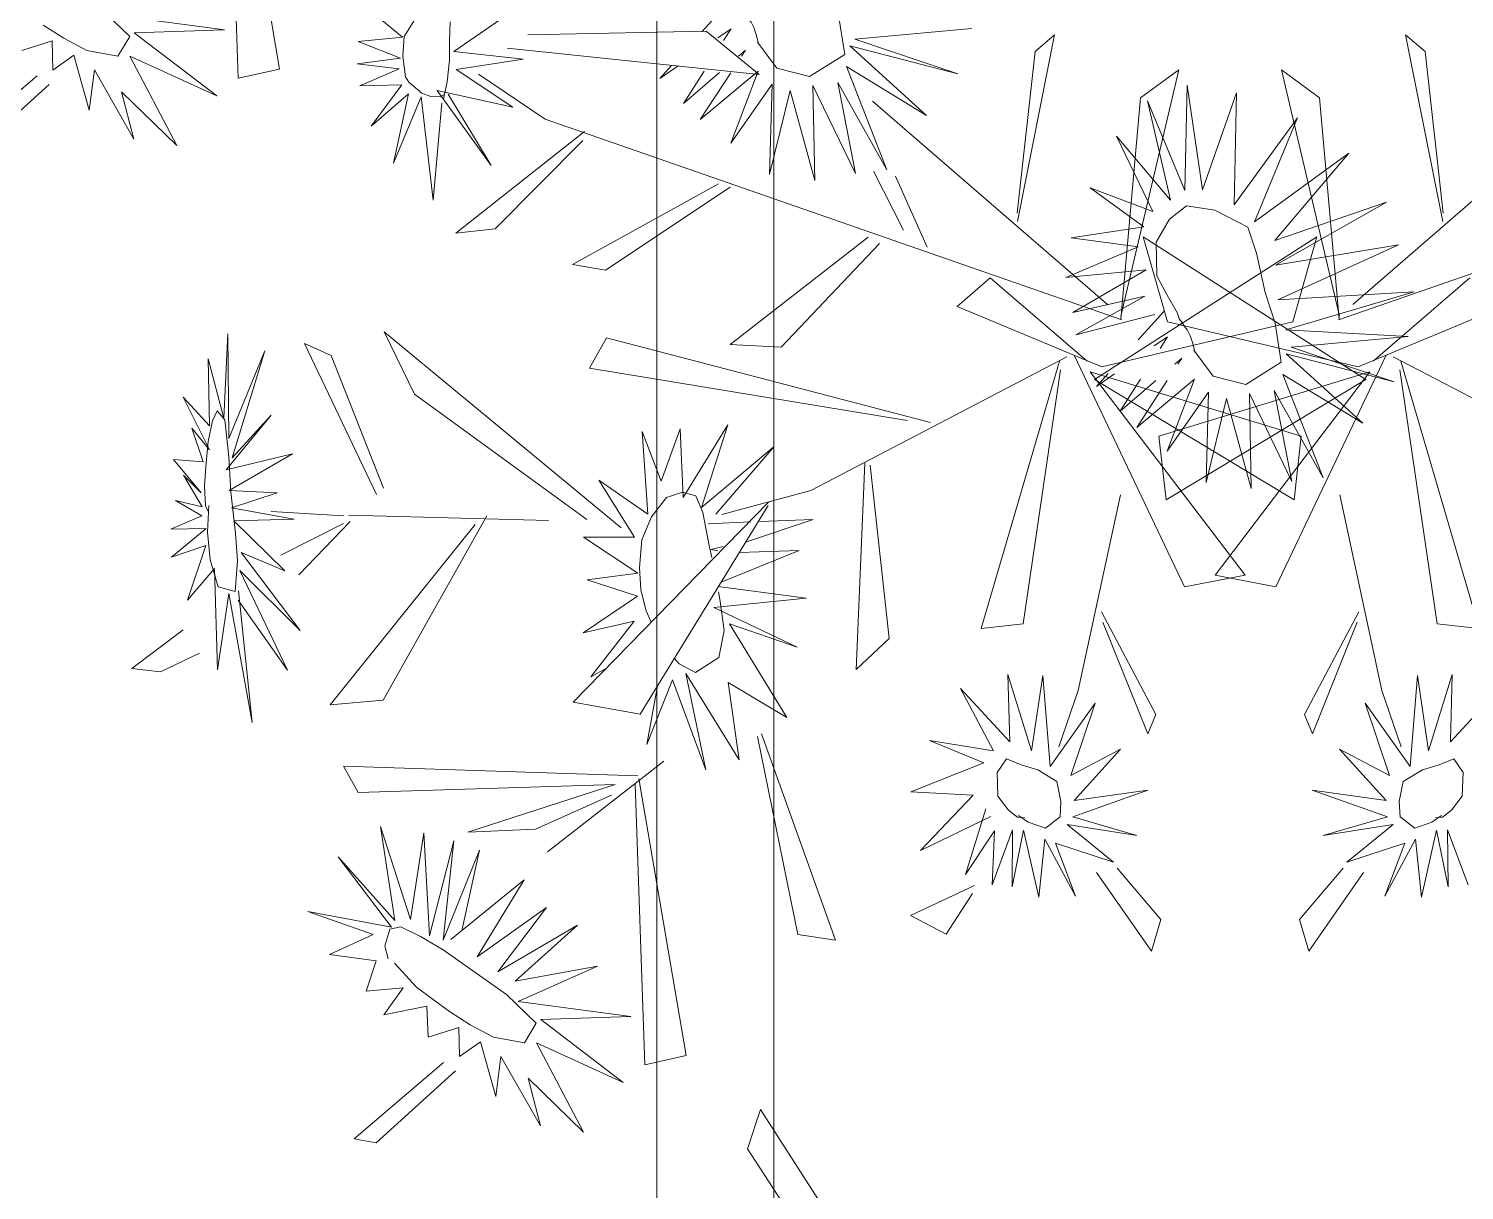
# Model space of a CAD drawing. Header units: inches. Extents: x -422522 to 22891, y -2973 to 414515.
# Drawn here: x 19902.97 to 19936.92, y 4500.09 to 4527.55 of the extents above; entities that cross this region are included whole.
import ezdxf

# ---------------------------------------------------------------- set-up
doc = ezdxf.new("R2010")
doc.units = ezdxf.units.IN
doc.header["$MEASUREMENT"] = 0
doc.layers.add('ARREDAMENTO', color=8, linetype='Continuous', lineweight=13)

msp = doc.modelspace()

# ---------------------------------------------------------------- linework, layer by layer
at = {"layer": 'ARREDAMENTO', "linetype": 'Continuous'}
for p, q in [((19907.92413, 4526.38153, -27.27667), (19907.69367, 4533.01964, -27.27667)), ((19907.78416, 4533.14801, -27.27667), (19908.90297, 4526.59897, -27.27667)), ((19918.88598, 4527.47684, -27.27667), (19919.49862, 4528.15802, -27.27667)), ((19904.6571, 4528.04148, -27.27667), (19905.35874, 4527.36884, -27.27667)), ((19904.92955, 4527.87835, -27.27667), (19907.59801, 4527.52268, -27.27667)), ((19911.81013, 4527.35531, -27.27667), (19910.91876, 4528.08296, -27.27667)), ((19911.84625, 4527.36812, -27.27667), (19912.17634, 4527.89668, -27.27667)), ((19914.5094, 4528.03777, -27.27667), (19913.0243, 4527.01128, -27.27667)), ((19903.79722, 4527.32745, -27.27667), (19903.30923, 4527.63811, -27.27667)), ((19907.59801, 4527.52268, -27.27667), (19905.4636, 4527.45176, -27.27667)), ((19905.4636, 4527.45176, -27.27667), (19907.41579, 4525.9648, -27.27667)), ((19912.93245, 4527.71625, -27.27667), (19912.91897, 4527.25215, -27.27667)), ((19914.77084, 4527.4073, -27.27667), (19918.98913, 4527.49874, -27.27667)), ((19918.98913, 4527.49874, -27.27667), (19920.24023, 4526.47077, -27.27667)), ((19919.26729, 4527.33359, -27.27667), (19919.57914, 4527.55123, -27.27667)), ((19919.40315, 4527.2756, -27.27667), (19919.57914, 4527.55123, -27.27667)), ((19922.50154, 4527.30635, -27.27667), (19925.26849, 4527.55468, -27.27667)), ((19903.52363, 4527.26633, -27.27667), (19902.80547, 4527.03636, -27.27667)), ((19903.54016, 4526.57549, -27.27667), (19903.52363, 4527.26633, -27.27667)), ((19904.34545, 4527.03633, -27.27667), (19903.79722, 4527.32745, -27.27667)), ((19905.35874, 4527.36884, -27.27667), (19905.07935, 4526.90408, -27.27667)), ((19910.76077, 4527.24898, -27.27667), (19911.81013, 4527.35531, -27.27667)), ((19911.76207, 4526.85864, -27.27667), (19910.76077, 4527.24898, -27.27667)), ((19911.81431, 4526.90245, -27.27667), (19911.84625, 4527.36812, -27.27667)), ((19912.91897, 4527.25215, -27.27667), (19912.92243, 4526.80919, -27.27667)), ((19922.38815, 4527.14938, -27.27667), (19924.9414, 4526.48518, -27.27667)), ((19924.19756, 4525.50447, -27.27667), (19922.38815, 4527.14938, -27.27667)), ((19924.9414, 4526.48518, -27.27667), (19922.50154, 4527.30635, -27.27667)), ((19927.22921, 4527.41038, -27.27667), (19926.34996, 4522.99688, -27.27667)), ((19926.76653, 4527.01073, -27.27667), (19927.22921, 4527.41038, -27.27667)), ((19935.52817, 4527.41038, -27.27667), (19936.40742, 4522.99688, -27.27667)), ((19935.99085, 4527.01073, -27.27667), (19935.52817, 4527.41038, -27.27667)), ((19904.03848, 4526.92787, -27.27667), (19903.54016, 4526.57549, -27.27667)), ((19904.39881, 4525.63119, -27.27667), (19904.03848, 4526.92787, -27.27667)), ((19905.07935, 4526.90408, -27.27667), (19904.34545, 4527.03633, -27.27667)), ((19905.36406, 4526.90124, -27.27667), (19906.47401, 4524.79123, -27.27667)), ((19907.41579, 4525.9648, -27.27667), (19905.36406, 4526.90124, -27.27667)), ((19910.73386, 4526.71906, -27.27667), (19911.76207, 4526.85864, -27.27667)), ((19911.88309, 4526.41484, -27.27667), (19911.81431, 4526.90245, -27.27667)), ((19912.92243, 4526.80919, -27.27667), (19912.86327, 4526.29665, -27.27667)), ((19913.0243, 4527.01128, -27.27667), (19914.65879, 4526.82935, -27.27667)), ((19914.65879, 4526.82935, -27.27667), (19913.07575, 4526.58701, -27.27667)), ((19920.24023, 4526.47077, -27.27667), (19914.28483, 4527.0934, -27.27667)), ((19919.75495, 4526.90415, -27.27667), (19919.91959, 4527.04545, -27.27667)), ((19919.8258, 4526.90172, -27.27667), (19919.91959, 4527.04545, -27.27667)), ((19926.34323, 4523.19175, -27.27667), (19926.76653, 4527.01073, -27.27667)), ((19936.41415, 4523.19175, -27.27667), (19935.99085, 4527.01073, -27.27667)), ((19903.16735, 4526.43699, -27.27667), (19901.04849, 4524.62885, -27.27667)), ((19904.52299, 4526.582, -27.27667), (19904.39881, 4525.63119, -27.27667)), ((19905.4543, 4524.9412, -27.27667), (19904.52299, 4526.582, -27.27667)), ((19908.90297, 4526.59897, -27.27667), (19907.92413, 4526.38153, -27.27667)), ((19911.73246, 4526.60235, -27.27667), (19910.73386, 4526.71906, -27.27667)), ((19910.79839, 4526.2062, -27.27667), (19911.73246, 4526.60235, -27.27667)), ((19913.07575, 4526.58701, -27.27667), (19914.41895, 4525.69532, -27.27667)), ((19915.18451, 4525.41832, -27.27667), (19913.60492, 4526.4747, -27.27667)), ((19918.17344, 4526.68454, -27.27667), (19917.89644, 4526.37648, -27.27667)), ((19918.32692, 4526.67707, -27.27667), (19917.89644, 4526.37648, -27.27667)), ((19918.94086, 4526.55132, -27.27667), (19918.45258, 4525.78638, -27.27667)), ((19919.30485, 4526.51789, -27.27667), (19918.45258, 4525.78638, -27.27667)), ((19918.85023, 4525.40629, -27.27667), (19920.21742, 4526.54981, -27.27667)), ((19919.57246, 4526.51335, -27.27667), (19918.85023, 4525.40629, -27.27667)), ((19920.21742, 4526.54981, -27.27667), (19919.57122, 4524.84919, -27.27667)), ((19922.30913, 4526.65814, -27.27667), (19924.19756, 4525.50447, -27.27667)), ((19923.25978, 4524.21908, -27.27667), (19922.30913, 4526.65814, -27.27667)), ((19930.1635, 4526.58031, -27.27667), (19928.79139, 4520.75432, -27.27667)), ((19929.26109, 4525.91751, -27.27667), (19930.1635, 4526.58031, -27.27667)), ((19932.59388, 4526.58031, -27.27667), (19933.96599, 4520.75432, -27.27667)), ((19933.49628, 4525.91751, -27.27667), (19932.59388, 4526.58031, -27.27667)), ((19901.57453, 4524.53491, -27.27667), (19903.45066, 4526.23661, -27.27667)), ((19911.7928, 4526.22357, -27.27667), (19910.79839, 4526.2062, -27.27667)), ((19911.07041, 4525.25129, -27.27667), (19911.7928, 4526.22357, -27.27667)), ((19911.95494, 4526.286, -27.27667), (19911.88309, 4526.41484, -27.27667)), ((19912.26536, 4526.0312, -27.27667), (19911.95494, 4526.286, -27.27667)), ((19912.63192, 4526.08948, -27.27667), (19913.9071, 4524.32107, -27.27667)), ((19914.41895, 4525.69532, -27.27667), (19912.63192, 4526.08948, -27.27667)), ((19912.86327, 4526.29665, -27.27667), (19912.77719, 4525.89164, -27.27667)), ((19919.57122, 4524.84919, -27.27667), (19920.55109, 4526.23889, -27.27667)), ((19920.55109, 4526.23889, -27.27667), (19920.49072, 4524.10537, -27.27667)), ((19920.49072, 4524.10537, -27.27667), (19920.97262, 4526.08969, -27.27667)), ((19920.97262, 4526.08969, -27.27667), (19921.55579, 4523.96564, -27.27667)), ((19921.51534, 4526.21259, -27.27667), (19922.52216, 4524.12817, -27.27667)), ((19921.55579, 4523.96564, -27.27667), (19921.51534, 4526.21259, -27.27667)), ((19922.10432, 4526.27848, -27.27667), (19923.25978, 4524.21908, -27.27667)), ((19922.52216, 4524.12817, -27.27667), (19922.10432, 4526.27848, -27.27667)), ((19930.36623, 4526.21614, -27.27667), (19930.30834, 4523.72577, -27.27667)), ((19930.72522, 4523.74458, -27.27667), (19930.36623, 4526.21614, -27.27667)), ((19905.16306, 4526.06393, -27.27667), (19905.4543, 4524.9412, -27.27667)), ((19906.47401, 4524.79123, -27.27667), (19905.16306, 4526.06393, -27.27667)), ((19911.95108, 4526.01678, -27.27667), (19911.07041, 4525.25129, -27.27667)), ((19911.59634, 4524.37088, -27.27667), (19911.95108, 4526.01678, -27.27667)), ((19912.24729, 4525.9451, -27.27667), (19911.59634, 4524.37088, -27.27667)), ((19912.53612, 4523.49766, -27.27667), (19912.24729, 4525.9451, -27.27667)), ((19912.4817, 4525.95333, -27.27667), (19912.26536, 4526.0312, -27.27667)), ((19912.69918, 4525.94031, -27.27667), (19912.4817, 4525.95333, -27.27667)), ((19912.74104, 4525.79914, -27.27667), (19912.53612, 4523.49766, -27.27667)), ((19912.80601, 4525.99845, -27.27667), (19912.69918, 4525.94031, -27.27667)), ((19913.9071, 4524.32107, -27.27667), (19912.88592, 4526.00465, -27.27667)), ((19922.92456, 4525.84361, -27.27667), (19928.47694, 4521.03304, -27.27667)), ((19928.79658, 4520.68736, -27.27667), (19929.26109, 4525.91751, -27.27667)), ((19929.42426, 4525.84662, -27.27667), (19929.9663, 4523.49712, -27.27667)), ((19930.30834, 4523.72577, -27.27667), (19929.42426, 4525.84662, -27.27667)), ((19931.5264, 4526.03666, -27.27667), (19930.72522, 4523.74458, -27.27667)), ((19931.47221, 4523.39159, -27.27667), (19931.5264, 4526.03666, -27.27667)), ((19933.96079, 4520.68736, -27.27667), (19933.49628, 4525.91751, -27.27667)), ((19939.83282, 4525.84361, -27.27667), (19934.28044, 4521.03304, -27.27667)), ((19915.18451, 4525.41832, -27.27667), (19928.81481, 4520.66857, -27.27667)), ((19932.96939, 4525.44799, -27.27667), (19931.47221, 4523.39159, -27.27667)), ((19931.95507, 4522.99115, -27.27667), (19932.96939, 4525.44799, -27.27667)), ((19947.57287, 4525.41832, -27.27667), (19933.94256, 4520.66857, -27.27667)), ((19916.11132, 4525.11969, -27.27667), (19913.06771, 4522.72106, -27.27667)), ((19913.99712, 4522.82013, -27.27667), (19916.0692, 4524.9076, -27.27667)), ((19928.69395, 4525.01523, -27.27667), (19929.55149, 4523.23587, -27.27667)), ((19929.9663, 4523.49712, -27.27667), (19928.69395, 4525.01523, -27.27667)), ((19934.18885, 4524.61287, -27.27667), (19931.95507, 4522.99115, -27.27667)), ((19932.43329, 4522.54314, -27.27667), (19934.18885, 4524.61287, -27.27667)), ((19923.65477, 4522.79452, -27.27667), (19922.94421, 4524.18788, -27.27667)), ((19924.21351, 4522.38653, -27.27667), (19923.46399, 4524.06654, -27.27667)), ((19919.27799, 4523.88323, -27.27667), (19915.8279, 4521.97853, -27.27667)), ((19916.60814, 4521.84377, -27.27667), (19919.56018, 4523.80411, -27.27667)), ((19928.06903, 4523.79456, -27.27667), (19929.33731, 4522.86893, -27.27667)), ((19929.55149, 4523.23587, -27.27667), (19928.06903, 4523.79456, -27.27667)), ((19935.07349, 4523.45541, -27.27667), (19932.43329, 4522.54314, -27.27667)), ((19932.45304, 4521.96541, -27.27667), (19935.07349, 4523.45541, -27.27667)), ((19913.06771, 4522.72106, -27.27667), (19913.99712, 4522.82013, -27.27667)), ((19929.33731, 4522.86893, -27.27667), (19927.61722, 4522.60743, -27.27667)), ((19922.82301, 4522.62228, -27.27667), (19919.55591, 4520.08496, -27.27667)), ((19920.76545, 4520.0239, -27.27667), (19923.08553, 4522.47422, -27.27667)), ((19929.20684, 4522.39395, -27.27667), (19927.49767, 4521.66857, -27.27667)), ((19927.61722, 4522.60743, -27.27667), (19929.20684, 4522.39395, -27.27667)), ((19928.1712, 4519.25774, -27.27667), (19933.43137, 4522.63679, -27.27667)), ((19929.326, 4522.63679, -27.27667), (19929.89791, 4520.62529, -27.27667)), ((19934.58618, 4519.25774, -27.27667), (19929.326, 4522.63679, -27.27667)), ((19935.36144, 4522.44021, -27.27667), (19932.45304, 4521.96541, -27.27667)), ((19932.50813, 4521.14768, -27.27667), (19935.36144, 4522.44021, -27.27667)), ((19933.43137, 4522.63679, -27.27667), (19932.85947, 4520.62529, -27.27667)), ((19915.8279, 4521.97853, -27.27667), (19916.60814, 4521.84377, -27.27667)), ((19927.49767, 4521.66857, -27.27667), (19929.39079, 4521.85583, -27.27667)), ((19929.39079, 4521.85583, -27.27667), (19927.66189, 4520.84592, -27.27667)), ((19924.9245, 4520.98654, -27.27667), (19925.70896, 4521.66043, -27.27667)), ((19925.70896, 4521.66043, -27.27667), (19927.995, 4519.69549, -27.27667)), ((19935.73201, 4521.33045, -27.27667), (19932.50813, 4521.14768, -27.27667)), ((19932.69725, 4520.43477, -27.27667), (19935.73201, 4521.33045, -27.27667)), ((19937.04842, 4521.66043, -27.27667), (19934.76238, 4519.69549, -27.27667)), ((19927.66189, 4520.84592, -27.27667), (19929.36426, 4521.22716, -27.27667)), ((19929.36426, 4521.22716, -27.27667), (19927.72789, 4520.31885, -27.27667)), ((19928.34851, 4519.56121, -27.27667), (19924.9245, 4520.98654, -27.27667)), ((19927.72789, 4520.31885, -27.27667), (19929.5982, 4520.80073, -27.27667)), ((19929.20545, 4520.19721, -27.27667), (19929.8181, 4520.8784, -27.27667)), ((19934.40886, 4519.56121, -27.27667), (19937.83288, 4520.98654, -27.27667)), ((19907.5801, 4518.34266, -27.27667), (19907.67891, 4520.33715, -27.27667)), ((19907.67891, 4520.33715, -27.27667), (19907.70342, 4517.8692, -27.27667)), ((19911.37672, 4520.38344, -27.27667), (19916.97879, 4515.75659, -27.27667)), ((19912.09532, 4518.91578, -27.27667), (19911.37672, 4520.38344, -27.27667)), ((19932.85947, 4520.62529, -27.27667), (19928.34851, 4519.56121, -27.27667)), ((19929.89791, 4520.62529, -27.27667), (19934.40886, 4519.56121, -27.27667)), ((19935.58796, 4520.27506, -27.27667), (19932.69725, 4520.43477, -27.27667)), ((19909.48815, 4520.11244, -27.27667), (19910.12077, 4519.83143, -27.27667)), ((19911.19609, 4516.53964, -27.27667), (19909.48815, 4520.11244, -27.27667)), ((19916.22697, 4519.53033, -27.27667), (19916.63197, 4520.24224, -27.27667)), ((19916.63197, 4520.24224, -27.27667), (19924.29231, 4518.24279, -27.27667)), ((19919.55591, 4520.08496, -27.27667), (19920.76545, 4520.0239, -27.27667)), ((19929.58677, 4520.05397, -27.27667), (19929.89862, 4520.27161, -27.27667)), ((19929.72262, 4519.99598, -27.27667), (19929.89862, 4520.27161, -27.27667)), ((19932.82101, 4520.02673, -27.27667), (19935.58796, 4520.27506, -27.27667)), ((19935.26088, 4519.20556, -27.27667), (19932.82101, 4520.02673, -27.27667)), ((19907.21127, 4519.7482, -27.27667), (19907.5801, 4518.34266, -27.27667)), ((19907.24118, 4518.16694, -27.27667), (19907.21127, 4519.7482, -27.27667)), ((19907.70342, 4517.8692, -27.27667), (19908.55728, 4519.93727, -27.27667)), ((19908.55728, 4519.93727, -27.27667), (19907.78249, 4517.40718, -27.27667)), ((19910.12077, 4519.83143, -27.27667), (19911.35982, 4516.69384, -27.27667)), ((19921.46342, 4516.63551, -27.27667), (19927.51889, 4519.79325, -27.27667)), ((19927.34262, 4519.69201, -27.27667), (19925.48971, 4513.37735, -27.27667)), ((19927.69141, 4519.8336, -27.27667), (19930.3001, 4514.35687, -27.27667)), ((19930.07443, 4519.62453, -27.27667), (19930.23907, 4519.76583, -27.27667)), ((19930.14527, 4519.6221, -27.27667), (19930.23907, 4519.76583, -27.27667)), ((19935.06597, 4519.8336, -27.27667), (19932.45728, 4514.35687, -27.27667)), ((19932.70762, 4519.86976, -27.27667), (19935.26088, 4519.20556, -27.27667)), ((19934.51704, 4518.22484, -27.27667), (19932.70762, 4519.86976, -27.27667)), ((19941.29395, 4516.63551, -27.27667), (19935.23849, 4519.79325, -27.27667)), ((19935.41476, 4519.69201, -27.27667), (19937.26767, 4513.37735, -27.27667)), ((19923.74495, 4518.2879, -27.27667), (19916.22697, 4519.53033, -27.27667)), ((19926.48567, 4513.48157, -27.27667), (19927.36658, 4519.49176, -27.27667)), ((19928.07352, 4519.43888, -27.27667), (19933.06101, 4517.91915, -27.27667)), ((19931.73426, 4514.63646, -27.27667), (19928.07352, 4519.43888, -27.27667)), ((19928.49291, 4519.40491, -27.27667), (19928.21592, 4519.09685, -27.27667)), ((19928.64639, 4519.39745, -27.27667), (19928.21592, 4519.09685, -27.27667)), ((19934.68386, 4519.43888, -27.27667), (19929.69637, 4517.91915, -27.27667)), ((19931.02312, 4514.63646, -27.27667), (19934.68386, 4519.43888, -27.27667)), ((19932.6286, 4519.37851, -27.27667), (19934.51704, 4518.22484, -27.27667)), ((19933.57925, 4516.93946, -27.27667), (19932.6286, 4519.37851, -27.27667)), ((19936.2717, 4513.48157, -27.27667), (19935.3908, 4519.49176, -27.27667)), ((19932.89303, 4516.41729, -27.27667), (19928.1712, 4519.25774, -27.27667)), ((19929.26033, 4519.2717, -27.27667), (19928.77206, 4518.50676, -27.27667)), ((19929.62433, 4519.23827, -27.27667), (19928.77206, 4518.50676, -27.27667)), ((19929.16971, 4518.12667, -27.27667), (19930.53689, 4519.27018, -27.27667)), ((19929.89193, 4519.23373, -27.27667), (19929.16971, 4518.12667, -27.27667)), ((19929.86435, 4516.41729, -27.27667), (19934.58618, 4519.25774, -27.27667)), ((19930.53689, 4519.27018, -27.27667), (19929.89069, 4517.56956, -27.27667)), ((19929.89069, 4517.56956, -27.27667), (19930.87057, 4518.95927, -27.27667)), ((19930.87057, 4518.95927, -27.27667), (19930.8102, 4516.82575, -27.27667)), ((19932.42379, 4518.99886, -27.27667), (19933.57925, 4516.93946, -27.27667)), ((19932.84163, 4516.84855, -27.27667), (19932.42379, 4518.99886, -27.27667)), ((19906.61988, 4518.84085, -27.27667), (19907.24118, 4518.16694, -27.27667)), ((19907.24849, 4517.59482, -27.27667), (19906.61988, 4518.84085, -27.27667)), ((19916.16461, 4515.95253, -27.27667), (19912.09532, 4518.91578, -27.27667)), ((19930.8102, 4516.82575, -27.27667), (19931.2921, 4518.81006, -27.27667)), ((19931.2921, 4518.81006, -27.27667), (19931.87526, 4516.68602, -27.27667)), ((19931.83481, 4518.93297, -27.27667), (19932.84163, 4516.84855, -27.27667)), ((19931.87526, 4516.68602, -27.27667), (19931.83481, 4518.93297, -27.27667)), ((19908.70009, 4518.41462, -27.27667), (19907.63767, 4517.12206, -27.27667)), ((19907.78249, 4517.40718, -27.27667), (19908.70009, 4518.41462, -27.27667)), ((19906.82509, 4518.10973, -27.27667), (19907.24849, 4517.59482, -27.27667)), ((19907.09702, 4517.31415, -27.27667), (19906.82509, 4518.10973, -27.27667)), ((19917.47479, 4518.03455, -27.27667), (19917.92466, 4516.85941, -27.27667)), ((19917.60838, 4516.07301, -27.27667), (19917.47479, 4518.03455, -27.27667)), ((19917.92466, 4516.85941, -27.27667), (19918.37305, 4518.09432, -27.27667)), ((19918.37305, 4518.09432, -27.27667), (19918.44948, 4516.47186, -27.27667)), ((19918.44948, 4516.47186, -27.27667), (19919.50348, 4518.19193, -27.27667)), ((19919.50348, 4518.19193, -27.27667), (19918.8821, 4516.2365, -27.27667)), ((19918.8821, 4516.2365, -27.27667), (19920.59505, 4517.67408, -27.27667)), ((19920.59505, 4517.67408, -27.27667), (19919.21636, 4516.07325, -27.27667)), ((19929.69637, 4517.91915, -27.27667), (19929.86435, 4516.41729, -27.27667)), ((19933.06101, 4517.91915, -27.27667), (19932.89303, 4516.41729, -27.27667)), ((19906.39391, 4517.36919, -27.27667), (19907.09702, 4517.31415, -27.27667)), ((19907.04863, 4516.58343, -27.27667), (19906.39391, 4517.36919, -27.27667)), ((19907.63767, 4517.12206, -27.27667), (19909.20379, 4517.50251, -27.27667)), ((19909.20379, 4517.50251, -27.27667), (19907.71257, 4516.63493, -27.27667)), ((19922.74319, 4517.28722, -27.27667), (19922.53611, 4512.40712, -27.27667)), ((19906.63291, 4516.99932, -27.27667), (19907.04863, 4516.58343, -27.27667)), ((19907.06857, 4516.24632, -27.27667), (19906.63291, 4516.99932, -27.27667)), ((19923.31641, 4513.13462, -27.27667), (19922.86435, 4517.23597, -27.27667)), ((19907.71257, 4516.63493, -27.27667), (19908.84835, 4516.58358, -27.27667)), ((19908.84835, 4516.58358, -27.27667), (19907.76287, 4516.22554, -27.27667)), ((19916.45113, 4516.87956, -27.27667), (19917.60838, 4516.07301, -27.27667)), ((19917.29753, 4515.53598, -27.27667), (19916.45113, 4516.87956, -27.27667)), ((19918.05371, 4516.47104, -27.27667), (19918.4337, 4516.59518, -27.27667)), ((19918.4337, 4516.59518, -27.27667), (19918.74345, 4516.50963, -27.27667)), ((19921.46342, 4516.63551, -27.27667), (19919.35707, 4516.0679, -27.27667)), ((19906.44419, 4516.40203, -27.27667), (19907.06857, 4516.24632, -27.27667)), ((19907.0601, 4516.03652, -27.27667), (19906.44419, 4516.40203, -27.27667)), ((19915.84522, 4511.63023, -27.27667), (19920.46608, 4516.36215, -27.27667)), ((19920.4554, 4516.28539, -27.27667), (19917.42632, 4511.34635, -27.27667)), ((19917.6994, 4516.0153, -27.27667), (19918.05371, 4516.47104, -27.27667)), ((19918.74345, 4516.50963, -27.27667), (19918.90973, 4516.11919, -27.27667)), ((19927.78719, 4511.91175, -27.27667), (19928.78392, 4516.53643, -27.27667)), ((19934.97018, 4511.91175, -27.27667), (19933.97345, 4516.53643, -27.27667)), ((19906.32965, 4515.72595, -27.27667), (19907.0601, 4516.03652, -27.27667)), ((19907.76287, 4516.22554, -27.27667), (19909.24943, 4515.9574, -27.27667)), ((19909.24943, 4515.9574, -27.27667), (19907.82395, 4515.91655, -27.27667)), ((19907.82395, 4515.91655, -27.27667), (19909.02884, 4514.7352, -27.27667)), ((19910.4236, 4516.03514, -27.27667), (19908.70042, 4516.13721, -27.27667)), ((19909.36003, 4514.64566, -27.27667), (19910.56757, 4515.90481, -27.27667)), ((19910.53122, 4516.05021, -27.27667), (19915.25994, 4515.92521, -27.27667)), ((19911.35544, 4511.68129, -27.27667), (19913.80343, 4516.04129, -27.27667)), ((19917.46962, 4515.46964, -27.27667), (19917.6994, 4516.0153, -27.27667)), ((19918.90973, 4516.11919, -27.27667), (19919.05725, 4515.33384, -27.27667)), ((19919.92107, 4515.41419, -27.27667), (19921.5202, 4515.95316, -27.27667)), ((19920.25792, 4515.90083, -27.27667), (19921.5202, 4515.95316, -27.27667)), ((19907.16994, 4515.73632, -27.27667), (19906.32965, 4515.72595, -27.27667)), ((19906.34427, 4515.05974, -27.27667), (19907.16994, 4515.73632, -27.27667)), ((19910.41266, 4515.85239, -27.27667), (19908.93118, 4515.10418, -27.27667)), ((19913.52689, 4515.83126, -27.27667), (19910.10061, 4511.57051, -27.27667)), ((19920.03887, 4515.89172, -27.27667), (19919.03578, 4515.85014, -27.27667)), ((19907.15769, 4515.33699, -27.27667), (19906.34427, 4515.05974, -27.27667)), ((19906.72611, 4514.04366, -27.27667), (19907.15769, 4515.33699, -27.27667)), ((19916.08565, 4515.53158, -27.27667), (19917.29753, 4515.53598, -27.27667)), ((19917.37008, 4514.68013, -27.27667), (19916.08565, 4515.53158, -27.27667)), ((19917.40924, 4514.81263, -27.27667), (19917.46962, 4515.46964, -27.27667)), ((19919.12737, 4515.05234, -27.27667), (19919.05725, 4515.33384, -27.27667)), ((19919.38836, 4515.31041, -27.27667), (19919.10893, 4515.2386, -27.27667)), ((19919.10893, 4515.2386, -27.27667), (19919.26908, 4515.20673, -27.27667)), ((19907.99294, 4515.17271, -27.27667), (19909.38571, 4513.32372, -27.27667)), ((19909.02884, 4514.7352, -27.27667), (19907.99294, 4515.17271, -27.27667)), ((19919.34108, 4514.46848, -27.27667), (19921.18777, 4515.21537, -27.27667)), ((19919.76933, 4515.16682, -27.27667), (19921.18777, 4515.21537, -27.27667)), ((19907.36706, 4514.79056, -27.27667), (19906.72611, 4514.04366, -27.27667)), ((19907.4353, 4512.39559, -27.27667), (19907.36706, 4514.79056, -27.27667)), ((19907.9584, 4514.74177, -27.27667), (19909.08711, 4512.38932, -27.27667)), ((19909.38571, 4513.32372, -27.27667), (19907.9584, 4514.74177, -27.27667)), ((19916.17628, 4514.52275, -27.27667), (19917.37008, 4514.68013, -27.27667)), ((19917.44387, 4514.28748, -27.27667), (19917.40924, 4514.81263, -27.27667)), ((19930.3001, 4514.35687, -27.27667), (19931.73426, 4514.63646, -27.27667)), ((19932.45728, 4514.35687, -27.27667), (19931.02312, 4514.63646, -27.27667)), ((19907.70321, 4514.20411, -27.27667), (19907.4353, 4512.39559, -27.27667)), ((19908.25517, 4511.15454, -27.27667), (19907.70321, 4514.20411, -27.27667)), ((19907.93373, 4514.26184, -27.27667), (19908.25517, 4511.15454, -27.27667)), ((19917.36275, 4514.13677, -27.27667), (19916.17628, 4514.52275, -27.27667)), ((19917.56868, 4513.79421, -27.27667), (19917.44387, 4514.28748, -27.27667)), ((19919.27708, 4514.36413, -27.27667), (19921.35566, 4514.08799, -27.27667)), ((19919.28434, 4514.2407, -27.27667), (19919.31044, 4514.06374, -27.27667)), ((19909.08711, 4512.38932, -27.27667), (19907.92565, 4514.0471, -27.27667)), ((19916.08131, 4513.2755, -27.27667), (19917.36275, 4514.13677, -27.27667)), ((19921.35566, 4514.08799, -27.27667), (19919.17091, 4513.86865, -27.27667)), ((19919.17091, 4513.86865, -27.27667), (19921.142, 4512.93606, -27.27667)), ((19919.31044, 4514.06374, -27.27667), (19919.41679, 4513.3301, -27.27667)), ((19917.28471, 4513.54807, -27.27667), (19916.08131, 4513.2755, -27.27667)), ((19916.26142, 4512.22881, -27.27667), (19917.28471, 4513.54807, -27.27667)), ((19917.69287, 4513.52228, -27.27667), (19917.56868, 4513.79421, -27.27667)), ((19928.33779, 4513.76675, -27.27667), (19929.6221, 4511.34, -27.27667)), ((19929.43135, 4510.88731, -27.27667), (19928.37316, 4513.52689, -27.27667)), ((19934.41959, 4513.76675, -27.27667), (19933.13527, 4511.34, -27.27667)), ((19933.32603, 4510.88731, -27.27667), (19934.38421, 4513.52689, -27.27667)), ((19906.62471, 4513.34213, -27.27667), (19905.40726, 4512.42583, -27.27667)), ((19919.41679, 4513.3301, -27.27667), (19919.28728, 4512.68756, -27.27667)), ((19919.54092, 4513.48415, -27.27667), (19920.89368, 4511.27348, -27.27667)), ((19921.142, 4512.93606, -27.27667), (19919.54092, 4513.48415, -27.27667)), ((19925.48971, 4513.37735, -27.27667), (19926.48567, 4513.48157, -27.27667)), ((19937.26767, 4513.37735, -27.27667), (19936.2717, 4513.48157, -27.27667)), ((19922.53611, 4512.40712, -27.27667), (19923.31641, 4513.13462, -27.27667)), ((19906.08251, 4512.35014, -27.27667), (19907.01039, 4512.79265, -27.27667)), ((19918.2373, 4512.66865, -27.27667), (19918.35243, 4512.54035, -27.27667)), ((19918.73972, 4512.33136, -27.27667), (19918.35243, 4512.54035, -27.27667)), ((19919.28728, 4512.68756, -27.27667), (19918.73972, 4512.33136, -27.27667)), ((19905.40726, 4512.42583, -27.27667), (19906.08251, 4512.35014, -27.27667)), ((19916.63411, 4512.43809, -27.27667), (19916.26142, 4512.22881, -27.27667)), ((19918.50651, 4512.30831, -27.27667), (19918.97976, 4510.03451, -27.27667)), ((19919.77166, 4510.2702, -27.27667), (19918.50651, 4512.30831, -27.27667)), ((19926.12645, 4512.28823, -27.27667), (19926.16634, 4510.69468, -27.27667)), ((19926.68463, 4510.48556, -27.27667), (19926.12645, 4512.28823, -27.27667)), ((19926.94826, 4512.26442, -27.27667), (19926.68463, 4510.48556, -27.27667)), ((19927.1233, 4510.11547, -27.27667), (19926.94826, 4512.26442, -27.27667)), ((19935.63408, 4510.11547, -27.27667), (19935.80912, 4512.26442, -27.27667)), ((19935.80912, 4512.26442, -27.27667), (19936.07274, 4510.48556, -27.27667)), ((19936.07274, 4510.48556, -27.27667), (19936.63093, 4512.28823, -27.27667)), ((19936.63093, 4512.28823, -27.27667), (19936.59103, 4510.69468, -27.27667)), ((19918.19643, 4512.15975, -27.27667), (19917.58504, 4510.63336, -27.27667)), ((19917.83968, 4512.02037, -27.27667), (19917.58504, 4510.63336, -27.27667)), ((19918.97976, 4510.03451, -27.27667), (19918.19643, 4512.15975, -27.27667)), ((19919.50628, 4512.09707, -27.27667), (19919.77166, 4510.2702, -27.27667)), ((19920.89368, 4511.27348, -27.27667), (19919.50628, 4512.09707, -27.27667)), ((19925.00568, 4511.95869, -27.27667), (19925.7812, 4510.48294, -27.27667)), ((19926.16634, 4510.69468, -27.27667), (19925.00568, 4511.95869, -27.27667)), ((19927.78719, 4511.91175, -27.27667), (19927.33026, 4510.57614, -27.27667)), ((19934.97018, 4511.91175, -27.27667), (19935.42712, 4510.57614, -27.27667)), ((19936.59103, 4510.69468, -27.27667), (19937.7517, 4511.95869, -27.27667)), ((19910.10061, 4511.57051, -27.27667), (19911.35544, 4511.68129, -27.27667)), ((19917.42632, 4511.34635, -27.27667), (19915.84522, 4511.63023, -27.27667)), ((19928.18746, 4511.60601, -27.27667), (19927.1233, 4510.11547, -27.27667)), ((19927.60881, 4509.8971, -27.27667), (19928.18746, 4511.60601, -27.27667)), ((19934.56991, 4511.60601, -27.27667), (19935.63408, 4510.11547, -27.27667)), ((19935.14856, 4509.8971, -27.27667), (19934.56991, 4511.60601, -27.27667)), ((19929.6221, 4511.34, -27.27667), (19929.43135, 4510.88731, -27.27667)), ((19933.13527, 4511.34, -27.27667), (19933.32603, 4510.88731, -27.27667)), ((19920.19946, 4510.81787, -27.27667), (19921.15622, 4506.14263, -27.27667)), ((19922.04508, 4506.00948, -27.27667), (19920.29463, 4510.88591, -27.27667)), ((19924.27323, 4510.72296, -27.27667), (19925.55249, 4510.19572, -27.27667)), ((19925.7812, 4510.48294, -27.27667), (19924.27323, 4510.72296, -27.27667)), ((19928.79043, 4510.52095, -27.27667), (19927.60881, 4509.8971, -27.27667)), ((19927.68782, 4509.31043, -27.27667), (19928.79043, 4510.52095, -27.27667)), ((19933.96694, 4510.52095, -27.27667), (19935.14856, 4509.8971, -27.27667)), ((19935.06956, 4509.31043, -27.27667), (19933.96694, 4510.52095, -27.27667)), ((19915.23979, 4508.09547, -27.27667), (19917.98558, 4510.2352, -27.27667)), ((19925.55249, 4510.19572, -27.27667), (19923.83135, 4509.51649, -27.27667)), ((19910.41399, 4510.11942, -27.27667), (19910.76327, 4509.49979, -27.27667)), ((19917.37631, 4509.89154, -27.27667), (19910.41399, 4510.11942, -27.27667)), ((19917.39817, 4509.82591, -27.27667), (19918.51698, 4503.27687, -27.27667)), ((19910.76327, 4509.49979, -27.27667), (19916.83983, 4509.68822, -27.27667)), ((19916.83983, 4509.68822, -27.27667), (19913.35501, 4508.55562, -27.27667)), ((19917.53814, 4503.05944, -27.27667), (19917.30768, 4509.69755, -27.27667)), ((19923.83135, 4509.51649, -27.27667), (19925.30184, 4509.43518, -27.27667)), ((19927.65918, 4508.92415, -27.27667), (19929.4344, 4509.55365, -27.27667)), ((19929.4344, 4509.55365, -27.27667), (19927.68782, 4509.31043, -27.27667)), ((19933.32298, 4509.55365, -27.27667), (19935.06956, 4509.31043, -27.27667)), ((19935.0982, 4508.92415, -27.27667), (19933.32298, 4509.55365, -27.27667)), ((19914.95552, 4508.63257, -27.27667), (19916.75096, 4509.4321, -27.27667)), ((19925.30184, 4509.43518, -27.27667), (19924.05635, 4508.12596, -27.27667)), ((19925.6034, 4509.10824, -27.27667), (19925.12141, 4507.55505, -27.27667)), ((19924.05635, 4508.12596, -27.27667), (19925.71769, 4508.92853, -27.27667)), ((19929.17444, 4508.48255, -27.27667), (19927.65918, 4508.92415, -27.27667)), ((19933.58294, 4508.48255, -27.27667), (19935.0982, 4508.92415, -27.27667)), ((19911.28511, 4508.69066, -27.27667), (19911.99965, 4506.49525, -27.27667)), ((19911.6304, 4506.47157, -27.27667), (19911.28511, 4508.69066, -27.27667)), ((19911.99965, 4506.49525, -27.27667), (19912.31104, 4508.54117, -27.27667)), ((19912.31104, 4508.54117, -27.27667), (19912.44383, 4506.11137, -27.27667)), ((19913.35501, 4508.55562, -27.27667), (19914.95552, 4508.63257, -27.27667)), ((19925.12141, 4507.55505, -27.27667), (19925.8107, 4508.59214, -27.27667)), ((19925.75086, 4507.3142, -27.27667), (19926.23596, 4508.6116, -27.27667)), ((19925.8107, 4508.59214, -27.27667), (19925.75086, 4507.3142, -27.27667)), ((19926.23596, 4508.6116, -27.27667), (19926.22286, 4507.26997, -27.27667)), ((19926.22286, 4507.26997, -27.27667), (19926.49586, 4508.60493, -27.27667)), ((19926.49586, 4508.60493, -27.27667), (19926.85288, 4507.02245, -27.27667)), ((19927.523, 4508.7384, -27.27667), (19929.17444, 4508.48255, -27.27667)), ((19928.62076, 4507.85348, -27.27667), (19927.523, 4508.7384, -27.27667)), ((19935.23438, 4508.7384, -27.27667), (19933.58294, 4508.48255, -27.27667)), ((19934.13662, 4507.85348, -27.27667), (19935.23438, 4508.7384, -27.27667)), ((19936.26152, 4508.60493, -27.27667), (19935.9045, 4507.02245, -27.27667)), ((19936.53451, 4507.26997, -27.27667), (19936.26152, 4508.60493, -27.27667)), ((19936.52141, 4508.6116, -27.27667), (19936.53451, 4507.26997, -27.27667)), ((19937.00652, 4507.3142, -27.27667), (19936.52141, 4508.6116, -27.27667)), ((19912.44383, 4506.11137, -27.27667), (19913.02452, 4508.35253, -27.27667)), ((19913.02452, 4508.35253, -27.27667), (19912.77387, 4506.00256, -27.27667)), ((19912.77387, 4506.00256, -27.27667), (19913.62925, 4508.13052, -27.27667)), ((19913.62925, 4508.13052, -27.27667), (19913.21728, 4506.26603, -27.27667)), ((19926.85288, 4507.02245, -27.27667), (19926.99743, 4508.39452, -27.27667)), ((19926.99743, 4508.39452, -27.27667), (19927.72093, 4507.04938, -27.27667)), ((19927.2475, 4508.29938, -27.27667), (19928.62076, 4507.85348, -27.27667)), ((19927.72093, 4507.04938, -27.27667), (19927.2475, 4508.29938, -27.27667)), ((19935.50987, 4508.29938, -27.27667), (19934.13662, 4507.85348, -27.27667)), ((19935.75995, 4508.39452, -27.27667), (19935.03645, 4507.04938, -27.27667)), ((19935.03645, 4507.04938, -27.27667), (19935.50987, 4508.29938, -27.27667)), ((19935.9045, 4507.02245, -27.27667), (19935.75995, 4508.39452, -27.27667)), ((19910.28915, 4507.97594, -27.27667), (19911.6304, 4506.47157, -27.27667)), ((19911.55015, 4506.31096, -27.27667), (19910.28915, 4507.97594, -27.27667)), ((19912.95178, 4506.02131, -27.27667), (19914.68507, 4507.4356, -27.27667)), ((19914.68507, 4507.4356, -27.27667), (19913.57727, 4505.61169, -27.27667)), ((19928.22159, 4507.60697, -27.27667), (19929.52048, 4505.74731, -27.27667)), ((19929.73883, 4506.49178, -27.27667), (19928.70703, 4507.712, -27.27667)), ((19933.01855, 4506.49178, -27.27667), (19934.05035, 4507.712, -27.27667)), ((19934.53579, 4507.60697, -27.27667), (19933.2369, 4505.74731, -27.27667)), ((19925.3335, 4507.30208, -27.27667), (19923.82394, 4506.59214, -27.27667)), ((19924.66186, 4506.1451, -27.27667), (19925.28983, 4507.11011, -27.27667)), ((19913.57727, 4505.61169, -27.27667), (19915.2122, 4506.77931, -27.27667)), ((19915.2122, 4506.77931, -27.27667), (19914.06216, 4505.26089, -27.27667)), ((19909.56717, 4506.68005, -27.27667), (19911.55015, 4506.31096, -27.27667)), ((19911.11169, 4506.14253, -27.27667), (19909.56717, 4506.68005, -27.27667)), ((19923.82394, 4506.59214, -27.27667), (19924.66186, 4506.1451, -27.27667)), ((19929.52048, 4505.74731, -27.27667), (19929.73883, 4506.49178, -27.27667)), ((19933.2369, 4505.74731, -27.27667), (19933.01855, 4506.49178, -27.27667)), ((19910.085, 4505.66451, -27.27667), (19911.11169, 4506.14253, -27.27667)), ((19911.3922, 4505.8755, -27.27667), (19911.51016, 4506.26801, -27.27667)), ((19911.51016, 4506.26801, -27.27667), (19911.77183, 4506.3232, -27.27667)), ((19911.77183, 4506.3232, -27.27667), (19912.23517, 4506.09022, -27.27667)), ((19912.23517, 4506.09022, -27.27667), (19912.77269, 4505.77835, -27.27667)), ((19914.06216, 4505.26089, -27.27667), (19915.94377, 4506.35804, -27.27667)), ((19915.94377, 4506.35804, -27.27667), (19914.46908, 4505.03851, -27.27667)), ((19921.15622, 4506.14263, -27.27667), (19922.04508, 4506.00948, -27.27667)), ((19911.47209, 4505.56292, -27.27667), (19911.3922, 4505.8755, -27.27667)), ((19912.77269, 4505.77835, -27.27667), (19913.4927, 4505.26657, -27.27667)), ((19911.18505, 4505.51582, -27.27667), (19910.085, 4505.66451, -27.27667)), ((19910.94985, 4504.80039, -27.27667), (19911.18505, 4505.51582, -27.27667)), ((19912.14942, 4504.88344, -27.27667), (19911.6158, 4505.46458, -27.27667)), ((19914.46908, 4505.03851, -27.27667), (19916.42054, 4505.39408, -27.27667)), ((19916.42054, 4505.39408, -27.27667), (19914.54356, 4504.55625, -27.27667)), ((19913.4927, 4505.26657, -27.27667), (19914.27111, 4504.71939, -27.27667)), ((19911.8217, 4504.88294, -27.27667), (19910.94985, 4504.80039, -27.27667)), ((19911.37054, 4504.24038, -27.27667), (19911.8217, 4504.88294, -27.27667)), ((19912.92324, 4504.31602, -27.27667), (19912.14942, 4504.88344, -27.27667)), ((19914.27111, 4504.71939, -27.27667), (19914.97275, 4504.04675, -27.27667)), ((19912.38763, 4504.44382, -27.27667), (19911.37054, 4504.24038, -27.27667)), ((19912.41948, 4503.71427, -27.27667), (19912.38763, 4504.44382, -27.27667)), ((19914.54356, 4504.55625, -27.27667), (19917.21202, 4504.20058, -27.27667)), ((19913.41123, 4504.00536, -27.27667), (19912.92324, 4504.31602, -27.27667)), ((19914.97275, 4504.04675, -27.27667), (19914.69336, 4503.58199, -27.27667)), ((19917.21202, 4504.20058, -27.27667), (19915.07761, 4504.12967, -27.27667)), ((19915.07761, 4504.12967, -27.27667), (19917.0298, 4502.64271, -27.27667)), ((19913.13765, 4503.94424, -27.27667), (19912.41948, 4503.71427, -27.27667)), ((19913.15417, 4503.25339, -27.27667), (19913.13765, 4503.94424, -27.27667)), ((19913.95947, 4503.71424, -27.27667), (19913.41123, 4504.00536, -27.27667)), ((19914.69336, 4503.58199, -27.27667), (19913.95947, 4503.71424, -27.27667)), ((19913.65249, 4503.60577, -27.27667), (19913.15417, 4503.25339, -27.27667)), ((19914.01282, 4502.3091, -27.27667), (19913.65249, 4503.60577, -27.27667)), ((19914.97807, 4503.57915, -27.27667), (19916.08802, 4501.46914, -27.27667)), ((19917.0298, 4502.64271, -27.27667), (19914.97807, 4503.57915, -27.27667)), ((19912.78137, 4503.11489, -27.27667), (19910.6625, 4501.30675, -27.27667)), ((19914.137, 4503.2599, -27.27667), (19914.01282, 4502.3091, -27.27667)), ((19915.06831, 4501.61911, -27.27667), (19914.137, 4503.2599, -27.27667)), ((19918.51698, 4503.27687, -27.27667), (19917.53814, 4503.05944, -27.27667)), ((19911.18854, 4501.21282, -27.27667), (19913.06467, 4502.91452, -27.27667)), ((19914.77707, 4502.74183, -27.27667), (19915.06831, 4501.61911, -27.27667)), ((19916.08802, 4501.46914, -27.27667), (19914.77707, 4502.74183, -27.27667)), ((19920.27741, 4502.00326), (19919.9706, 4501.07648)), ((19922.38954, 4498.71359), (19920.27741, 4502.00326)), ((19910.6625, 4501.30675, -27.27667), (19911.18854, 4501.21282, -27.27667)), ((19919.9706, 4501.07648), (19921.40964, 4498.86033))]:
    msp.add_line(p, q, dxfattribs=at)
at = {"layer": 'ARREDAMENTO', "elevation": -27.27667}
for points in [[(19917.82076, 4432.92464), (19917.82076, 4571.50871), (19950.15705, 4571.50871), (19950.15705, 4432.92464)], [(19920.59244, 4435.69632), (19920.59244, 4568.73703), (19947.38536, 4568.73703), (19947.38536, 4435.69632)]]:
    msp.add_lwpolyline(points, close=True, dxfattribs=at)
at = {"layer": 'ARREDAMENTO', "linetype": 'Continuous', "elevation": -27.27667}
for points in [[(19919.81404, 4528.11109), (19919.54212, 4528.58752), (19919.32546, 4528.98901), (19919.31321, 4529.78481), (19919.62984, 4530.32725), (19920.02562, 4530.64679), (19920.70181, 4530.53991), (19921.47487, 4530.14173), (19921.68312, 4529.53044), (19921.89129, 4528.60046), (19922.12109, 4527.87134), (19922.26702, 4526.94649), (19921.42939, 4526.42341), (19920.6594, 4526.62259), (19920.20372, 4527.23462)], [(19919.81404, 4528.11109), (19919.852, 4527.97777), (19919.92708, 4527.88726), (19919.97835, 4527.795), (19920.05516, 4527.70612), (19920.11631, 4527.58201), (19920.16804, 4527.41273), (19920.21668, 4527.23729), (19920.20372, 4527.23462)], [(19930.13351, 4520.83147), (19929.8616, 4521.3079), (19929.64493, 4521.70939), (19929.63268, 4522.50519), (19929.94932, 4523.04762), (19930.3451, 4523.36717), (19931.02129, 4523.26028), (19931.79435, 4522.86211), (19932.00259, 4522.25081), (19932.21077, 4521.32083), (19932.44057, 4520.59172), (19932.58649, 4519.66687), (19931.74887, 4519.14379), (19930.97887, 4519.34297), (19930.5232, 4519.955)], [(19930.13351, 4520.83147), (19930.17147, 4520.69814), (19930.24656, 4520.60764), (19930.29782, 4520.51538), (19930.37463, 4520.4265), (19930.43579, 4520.30239), (19930.48751, 4520.13311), (19930.53615, 4519.95767), (19930.5232, 4519.955)], [(19907.22032, 4516.12368), (19907.15307, 4516.27276), (19907.12314, 4516.73859), (19907.1616, 4517.19967), (19907.21466, 4517.79139), (19907.31881, 4518.28254), (19907.43024, 4518.52026), (19907.60772, 4518.30495), (19907.70606, 4517.43618), (19907.74559, 4516.60766), (19907.85929, 4515.62049), (19907.90959, 4514.97202), (19907.85464, 4514.24574), (19907.45005, 4514.35873), (19907.25792, 4515.00116), (19907.19532, 4515.64868), (19907.22646, 4516.2835)], [(19926.5234, 4508.89665), (19926.35444, 4508.91732), (19926.14133, 4509.07593), (19925.88979, 4509.40674), (19925.87112, 4509.97112), (19926.0889, 4510.29117), (19926.43459, 4510.14962), (19926.82861, 4510.03201), (19927.28498, 4509.75744), (19927.38007, 4509.28656), (19927.35825, 4508.92101), (19927.01098, 4508.65161), (19926.60655, 4508.79538), (19926.37681, 4508.9527)], [(19936.23397, 4508.89665), (19936.40293, 4508.91732), (19936.61605, 4509.07593), (19936.86758, 4509.40674), (19936.88625, 4509.97112), (19936.66848, 4510.29117), (19936.32278, 4510.14962), (19935.92877, 4510.03201), (19935.4724, 4509.75744), (19935.3773, 4509.28656), (19935.39913, 4508.92101), (19935.74639, 4508.65161), (19936.15082, 4508.79538), (19936.38056, 4508.9527)]]:
    msp.add_lwpolyline(points, dxfattribs=at)

doc.saveas('drawing.dxf')
